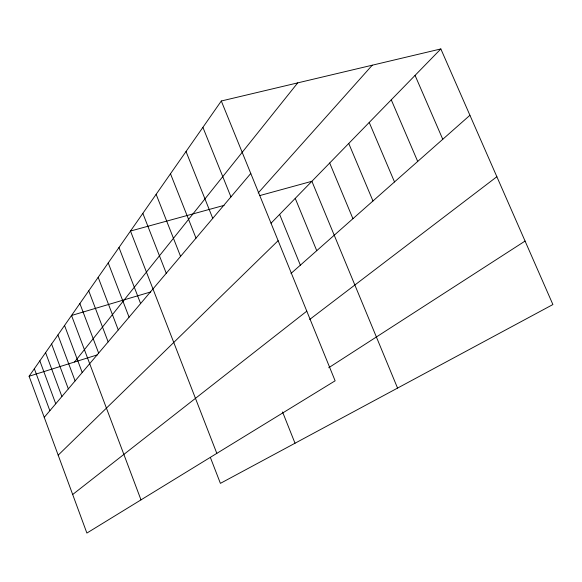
<?xml version="1.0" encoding="UTF-8"?>
<svg xmlns="http://www.w3.org/2000/svg" width="582" height="582" viewBox="0 0 582 582"><rect width="100%" height="100%" fill="white"/><g stroke="black" fill="none" stroke-linecap="round" stroke-linejoin="round"><path stroke-width="0.87" d="M221.298 100.999L335.123 380.81L86.885 533.061L29.1 376.241L221.298 100.999L440.843 48.939L552.9 304.546L220.403 483.358L210.408 457.547M74.54 362.011L297.722 82.877M44.247 417.345L250.777 173.465M258.168 192.984L372.262 65.206M271.067 223.182L440.843 48.939M58.185 455.168L278.123 240.679M290.985 273.453L469.921 115.28M72.677 494.504L306.794 311.166M309.697 319.46L496.861 176.724M328.743 367.722L525.066 241.064M29.1 376.241L97.412 354.845M150.731 291.938L71.528 315.48L140.99 499.873M224.099 205.366L130.492 231.047L216.824 453.363M259.681 195.603L311.887 181.286L397.557 388.085M415.068 75.398L442.764 139.287M391.264 99.82L417.701 161.44M369.221 122.446L394.509 181.948M348.749 143.456L372.975 200.979M329.688 163.018L352.932 218.694M295.234 198.375L316.746 250.682M279.622 214.402L300.356 265.174M202.907 127.342L230.938 196.898M186.029 151.509L212.75 218.374M282.554 411.954L295.023 443.229M170.49 173.756L196.01 238.14M156.143 194.308L180.566 256.378M142.845 213.354L166.263 273.271M118.983 247.525L140.611 303.557M108.23 262.918L129.066 317.183M98.176 277.316L118.27 329.936M88.74 290.825L108.15 341.889M79.88 303.528L98.642 353.121M64.551 325.469L82.208 372.516M57.916 334.97L75.1 380.912M51.602 344.013L68.334 388.9M45.585 352.634L61.888 396.517M39.838 360.862L55.741 403.777M34.345 368.726L49.863 410.717"/></g></svg>
